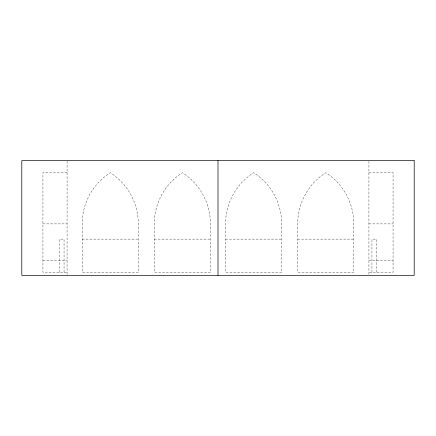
<?xml version="1.0" encoding="UTF-8"?>
<svg xmlns="http://www.w3.org/2000/svg" width="436" height="436" viewBox="0 0 436 436"><rect width="100%" height="100%" fill="white"/><g stroke="black" fill="none" stroke-linecap="round" stroke-linejoin="round"><path stroke-width="0.33" stroke-dasharray="2.18 1.64" d="M67.079 172.721L42.93 172.721L42.93 272.331L67.079 272.331M368.921 172.721L393.07 172.721L393.07 272.331L368.921 272.331M42.93 223.886L67.079 223.886M368.921 223.886L393.07 223.886M82.17 239.13L138.31 239.13M154.311 239.13L210.452 239.13M225.548 239.13L281.689 239.13M297.69 239.13L353.83 239.13M42.93 260.259L67.079 260.259M368.921 260.259L393.07 260.259M376.47 272.331L376.47 239.13L371.941 239.13L371.941 272.331M368.921 161.325L368.921 274.675M67.079 161.325L67.079 275.35M64.059 272.331L64.059 239.13L59.53 239.13L59.53 272.331M138.31 272.331L82.17 272.331L82.17 223.886A60.659 60.659 0 0 1 110.243 172.721A60.659 60.659 0 0 1 138.31 223.886L138.31 272.331M210.452 272.331L154.311 272.331L154.311 223.886A60.659 60.659 0 0 1 182.384 172.721A60.659 60.659 0 0 1 210.452 223.886L210.452 272.331M281.689 272.331L225.548 272.331L225.548 223.886A60.659 60.659 0 0 1 253.616 172.721A60.659 60.659 0 0 1 281.689 223.886L281.689 272.331M353.83 272.331L297.69 272.331L297.69 223.886A60.659 60.659 0 0 1 325.757 172.721A60.659 60.659 0 0 1 353.83 223.886L353.83 272.331"/><path stroke-width="0.65" d="M218 160.65L218 275.35M414.2 160.65L21.8 160.65L21.8 275.35L414.2 275.35L414.2 160.65"/></g></svg>
